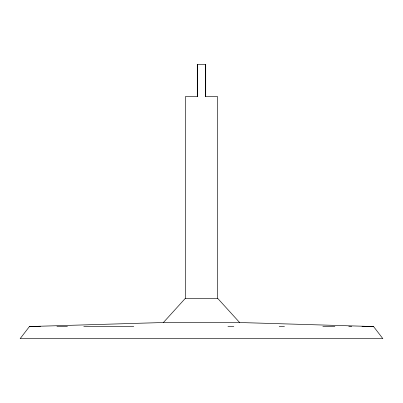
<?xml version="1.0" encoding="UTF-8"?>
<svg xmlns="http://www.w3.org/2000/svg" width="403" height="403" viewBox="0 0 403 403"><rect width="100%" height="100%" fill="white"/><g stroke="black" fill="none" stroke-linecap="round" stroke-linejoin="round"><path stroke-width="0.6" d="M197.359 64.349L197.359 96.619L185.365 96.619L185.365 298.311L163.401 322.516L239.619 322.516L217.635 298.311L217.635 96.619L205.641 96.619L205.641 64.349M29.449 326.546L163.588 322.516M185.365 298.311L217.635 298.311M40.502 326.546L29.429 326.546L20.15 338.651L382.85 338.651L373.571 326.546L361.98 326.546M56.904 326.546L67.452 326.546M83.774 326.546L133.801 326.546M227.927 326.546L233.846 326.546M279.183 326.546L284.493 326.546M322.833 326.546L334.923 326.546M348.751 326.546L351.769 326.546M239.412 322.516L373.551 326.546M205.711 96.619L205.711 64.349L197.289 64.349L197.289 96.619"/></g></svg>
